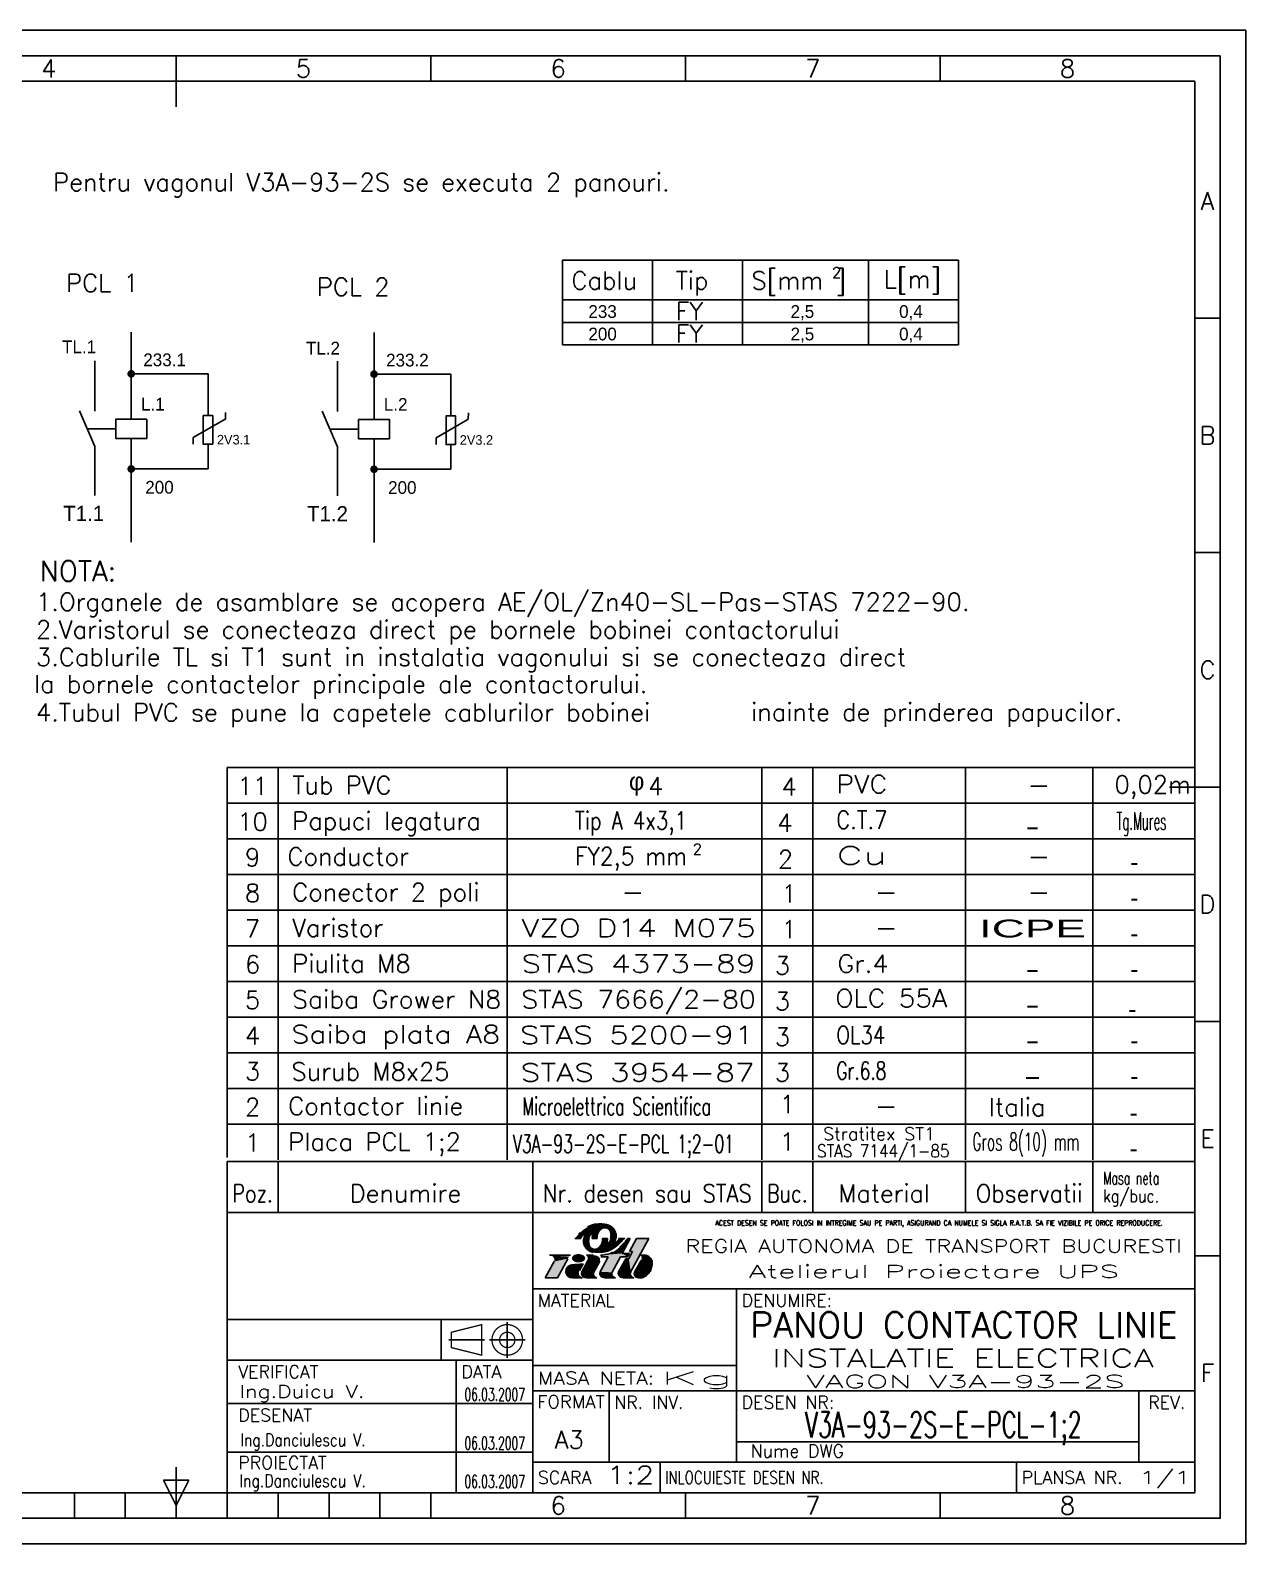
# Model space of a CAD drawing. Header units: millimetres. Extents: x 17 to 857, y 14 to 311.
# Drawn here: x 198.4 to 437.1, y 13.8 to 310.8 of the extents above; entities that cross this region are included whole.
import ezdxf
from ezdxf.enums import TextEntityAlignment as Align

# ---------------------------------------------------------------- set-up
doc = ezdxf.new("R2010")
doc.units = ezdxf.units.MM
doc.layers.add('LIN_GR', color=3, linetype='Continuous')
doc.layers.add('LIN_SUB', color=7, linetype='Continuous')
doc.styles.add('ISO', font='SIMPLEX.shx')
doc.styles.add('ISOCP', font='SIMPLEX.SHX')
doc.styles.add('ROMANC', font='romanc')

# ---------------------------------------------------------------- blocks, each defined once
blk = doc.blocks.new('a3')
at = {"color": 70}
for p, q in [((-210, 282), (-210, 292)), ((-160, 287), (-160, 292)), ((-110, 287), (-110, 292)), ((-60, 287), (-60, 292)), ((-5, 240.5), (-10, 240.5)), ((-5, 194.5), (-10, 194.5)), ((-15, 148.5), (-5, 148.5)), ((-5, 102.5), (-10, 102.5)), ((-5, 56.5), (-10, 56.5)), ((-210, 10), (-210, 15)), ((-212.5, 12.5), (-207.5, 12.5)), ((-210, 7.5), (-212.5, 12.5)), ((-207.5, 12.5), (-210, 7.5)), ((-230, 5), (-230, 10)), ((-220, 5), (-220, 10)), ((-210, 10), (-210, 5)), ((-200, 5), (-200, 10)), ((-190, 5), (-190, 10)), ((-180, 5), (-180, 10)), ((-170, 5), (-170, 10)), ((-160, 5), (-160, 10)), ((-110, 5), (-110, 10)), ((-60, 5), (-60, 10)), ((-260, 5), (-160, 5))]:
    blk.add_line(p, q, dxfattribs=at)
at = {"color": 240}
for points in [[(0, 297), (-420, 297), (-420, 0), (0, 0)], [(-5, 292), (-415, 292), (-415, 5), (-5, 5)]]:
    blk.add_lwpolyline(points, close=True, dxfattribs=at)
at = {"color": 70}
blk.add_lwpolyline([(-10, 287), (-410, 287), (-410, 10), (-10, 10)], close=True, dxfattribs=at)
at = {"color": 50, "style": 'ISO'}
for s, p in [('4', (-235, 289.5)), ('5', (-185, 289.5)), ('6', (-135, 289.5)), ('7', (-85, 289.5)), ('8', (-35, 289.5)), ('A', (-7.5, 263.5)), ('B', (-7.5, 217.5)), ('C', (-7.5, 171.5)), ('D', (-7.5, 125.5)), ('E', (-7.5, 79.5)), ('F', (-7.5, 33.5)), ('6', (-135, 7.5)), ('7', (-85, 7.5)), ('8', (-35, 7.5))]:
    blk.add_text(s, height=3.5, dxfattribs=at).set_placement(p, align=Align.MIDDLE)
blk = doc.blocks.new('ind3_12')
at = {"color": 70}
for p, q in [((0, 55), (-190, 55)), ((-190, 55), (-190, 0)), ((-130, 55), (-130, 0)), ((-130, 40), (0, 40)), ((-190, 26), (-130, 26))]:
    blk.add_line(p, q, dxfattribs=at)
at = {"color": 40}
for p, q in [((-121.71, 49.9), (-120.46, 49.9)), ((-118.34, 49.9), (-117.36, 49.9)), ((-115.31, 49.9), (-116.29, 49.9)), ((-111.94, 49.9), (-113.19, 49.9)), ((-112.95, 48.16), (-112.68, 48.4)), ((-112.68, 48.4), (-112.61, 48.47)), ((-110.84, 49.9), (-112.41, 46.97)), ((-110.84, 49.9), (-111.36, 49.9)), ((-109.64, 49.9), (-111.01, 47.32)), ((-107.23, 49.9), (-110.77, 43.26)), ((-107.23, 49.9), (-109.64, 49.9)), ((-125.82, 45.38), (-127.54, 42.15)), ((-122.56, 46.63), (-126.68, 46.63)), ((-123.11, 45.94), (-125.13, 42.15)), ((-120.12, 44.91), (-120.81, 43.6)), ((-119.12, 45.67), (-120.36, 43.36)), ((-118.05, 46.63), (-119.46, 46.63)), ((-116.85, 45.42), (-118, 43.26)), ((-115.18, 46.28), (-116.74, 43.36)), ((-116.7, 46.63), (-116.29, 46.65)), ((-116.6, 46.28), (-115.18, 46.28)), ((-116.29, 46.65), (-115.69, 46.73)), ((-115.69, 46.73), (-115.27, 46.82)), ((-115.27, 46.82), (-114.78, 46.97)), ((-114.78, 46.97), (-114.27, 47.24)), ((-112.77, 46.28), (-114.38, 43.26)), ((-111.75, 45.93), (-113.13, 43.36)), ((-112.77, 46.28), (-111.36, 46.28)), ((-112.41, 46.97), (-110.99, 46.97)), ((-111.75, 45.93), (-111.15, 45.93)), ((-110.99, 46.97), (-111.36, 46.28)), ((-110.41, 47.32), (-111.15, 45.93)), ((-111.01, 47.32), (-110.41, 47.32)), ((-108.74, 45.59), (-109.99, 43.26)), ((-108.78, 46.63), (-108.09, 46.63)), ((-125.13, 42.15), (-127.54, 42.15)), ((-120.23, 42.15), (-122.21, 42.15)), ((-117.39, 42.15), (-119.15, 42.15)), ((-117.39, 42.15), (-117.72, 42.33)), ((-113.77, 42.15), (-115.53, 42.15)), ((-113.77, 42.15), (-114.1, 42.33)), ((-110.16, 42.15), (-111.92, 42.15)), ((-110.16, 42.15), (-110.49, 42.33))]:
    blk.add_line(p, q, dxfattribs=at)
at = {"color": 240}
for p, q in [((-90, 40), (-90, 6)), ((-130, 34), (-190, 34)), ((-148, 34), (-148, 26)), ((-135, 33.5), (-135, 26.5)), ((-146.5, 30), (-139.5, 30)), ((-138.5, 30), (-131.5, 30)), ((-145, 26), (-145, 0)), ((-130, 25), (-90, 25)), ((-130, 20), (0, 20)), ((-115, 20), (-115, 6)), ((-11, 20), (-11, 6)), ((-190, 17.5), (-130, 17.5)), ((-90, 10), (-11, 10)), ((-190, 8), (-130, 8)), ((-130, 6), (0, 6)), ((-105, 6), (-105, 0)), ((-35, 6), (-35, 0))]:
    blk.add_line(p, q, dxfattribs=at)
at = {"color": 40}
for points in [[(-114.74, 49.9, 0.04888), (-114.64, 50.37, 0.067418), (-114.64, 50.71, 0.012512), (-114.71, 51.12, 0.046313), (-114.74, 51.23, 0.02866), (-114.83, 51.43, 0.04799), (-114.9, 51.53, 0.027533), (-115.01, 51.65, 0.02878), (-115.12, 51.74, 0.020408), (-115.27, 51.85, 0.028785), (-115.38, 51.91, 0.02307), (-115.48, 51.96, 0.025276), (-115.58, 51.99, 0.029587), (-115.69, 52.01, 0.0261), (-115.8, 52.02, 0.034106), (-115.93, 52.02, 0.03305), (-116.05, 52, 0.031407), (-116.17, 51.97, 0.027201), (-116.3, 51.91, 0.027571), (-116.45, 51.82, 0.032433), (-116.58, 51.73, 0.017982), (-116.7, 51.62, 0.025528), (-116.79, 51.53, 0.009898), (-116.89, 51.41, 0.014131), (-116.96, 51.31, 0.005952), (-117.02, 51.22, 0.007874), (-117.06, 51.15, 0.013516), (-117.13, 51.03, 0.012262), (-117.2, 50.9, 0.010996), (-117.25, 50.78, 0.020912), (-117.28, 50.71, 0.006638), (-117.28, 50.69, 0.003922), (-117.3, 50.64, 0.014081), (-117.33, 50.52, 0.011261), (-117.36, 50.37, 0.018498), (-117.36, 50.34, 0.00311), (-117.38, 50.18, 0.039527), (-117.38, 50.07, 0.0256), (-117.36, 49.9)], [(-113.68, 49.9, 0.047001), (-113.61, 50.39, 0.072657), (-113.64, 50.71, 0.024176), (-113.81, 51.3, 0.05712), (-113.92, 51.53, 0.02409), (-114.05, 51.71, 0.014395), (-114.28, 51.99, 0.046768), (-114.45, 52.15, 0.031027), (-114.74, 52.35)], [(-119.97, 49.9, 0.047001), (-120.05, 49.4, 0.072657), (-120.01, 49.08, 0.024176), (-119.84, 48.49, 0.05712), (-119.73, 48.26, 0.02409), (-119.6, 48.09, 0.014395), (-119.38, 47.81, 0.046768), (-119.2, 47.65, 0.031027), (-118.91, 47.44)], [(-118.91, 49.9, 0.04888), (-119.02, 49.43, 0.067418), (-119.01, 49.08, 0.012512), (-118.94, 48.67, 0.046313), (-118.91, 48.56, 0.02866), (-118.82, 48.37, 0.04799), (-118.75, 48.26, 0.027533), (-118.64, 48.15, 0.02878), (-118.53, 48.05, 0.020408), (-118.39, 47.95, 0.028785), (-118.28, 47.88, 0.02307), (-118.17, 47.84, 0.025276), (-118.07, 47.8, 0.029587), (-117.97, 47.78, 0.0261), (-117.85, 47.77, 0.034106), (-117.73, 47.77, 0.03305), (-117.6, 47.79, 0.031407), (-117.48, 47.83, 0.027201), (-117.36, 47.88, 0.027571), (-117.2, 47.97, 0.032433), (-117.07, 48.06, 0.017982), (-116.95, 48.18, 0.025528), (-116.87, 48.26, 0.009898), (-116.76, 48.39, 0.014131), (-116.7, 48.48, 0.005952), (-116.63, 48.57, 0.007874), (-116.59, 48.64, 0.013516), (-116.52, 48.76, 0.012262), (-116.45, 48.9, 0.010996), (-116.4, 49.02, 0.020912), (-116.38, 49.08, 0.006638), (-116.37, 49.11, 0.003922), (-116.35, 49.16, 0.014081), (-116.32, 49.28, 0.011261), (-116.29, 49.42, 0.018498), (-116.29, 49.45, 0.00311), (-116.27, 49.61, 0.039527), (-116.27, 49.73, 0.0256), (-116.29, 49.9)]]:
    blk.add_lwpolyline(points, format="xyb", dxfattribs=at)
at = {"color": 40, "flags": 128}
blk.add_lwpolyline([(-108.71, 42.18, 0.07519), (-108.1, 42.37, 0.103495), (-107.27, 43.01, 0.091904), (-106.74, 43.94, 0.085107), (-106.54, 45.08, 0.085107)], format="xyb", dxfattribs=at)
at = {"color": 240, "const_width": 0.25}
blk.add_lwpolyline([(-146, 31.5), (-140, 33), (-140, 27), (-146, 28.5)], close=True, dxfattribs=at)
blk.add_lwpolyline([(-135, 33, 1), (-135, 27, 1), (-135, 33, 1)], format="xyb", dxfattribs=at)
blk.add_lwpolyline([(-135, 31.5, 1), (-135, 28.5, 1)], format="xyb", close=True, dxfattribs=at)
at = {"color": 40}
for centre, radius, start, end in [((-96.55, 26.7), 34.29, 134.6817, 135.4865), ((-117.71, 49.53), 2.3, 144.0002, 170.76), ((-117.8, 49.83), 2.74, 113.911, 122.24), ((-115.81, 45.34), 7.65, 108.9325, 113.911), ((-115.07, 49.86), 3.27, 161.7905, 179.2848), ((-117.59, 50.52), 2.17, 96.8211, 108.9325), ((-116.41, 40.67), 12.1, 91.6964, 96.8211), ((-116.61, 47.25), 5.51, 78.6042, 91.6964), ((-116, 50.28), 2.42, 58.8019, 78.6042), ((-118.58, 49.94), 3.27, 341.7905, 359.2848), ((-115.94, 50.27), 2.3, 324.0002, 350.76), ((-145.94, 81.79), 47.13, 315, 315.973), ((-113.12, 49.86), 0.893, 316.8981, 318.6566), ((-115.09, 51.98), 4.23, 315.973, 321.3402), ((-122.28, 57.73), 13.43, 321.3402, 324.353), ((-122.21, 43.44), 1.29, 94.5979, 270), ((-177.94, 750.15), 707.62, 274.50891, 274.68697), ((-119.73, 46), 0.689, 331.9275, 66.4849), ((-117.66, 49.52), 2.42, 238.8019, 258.6042), ((-108.09, 45.08), 1.55, 0, 90), ((-120.23, 42.84), 0.689, 201.8729, 270), ((-119.75, 43.03), 0.689, 151.9275, 234.4615), ((-119.15, 43.87), 1.72, 234.4615, 270), ((-117.39, 42.94), 0.689, 151.9275, 241.9275), ((-116.14, 43.03), 0.689, 151.9275, 234.4615), ((-115.53, 43.87), 1.72, 234.4615, 270), ((-113.78, 42.94), 0.689, 151.9275, 241.9275), ((-112.52, 43.03), 0.689, 151.9275, 234.4615), ((-111.92, 43.87), 1.72, 234.4615, 270), ((-110.16, 42.94), 0.689, 151.9275, 241.9275), ((-109.38, 42.94), 0.689, 151.9275, 242.7821), ((-108.99, 43.7), 1.55, 242.7821, 280.2311)]:
    blk.add_arc(centre, radius, start, end, dxfattribs=at)
blk.add_point((0, 0))
for points in [[(-121.71, 49.9), (-120.46, 49.9), (-121.21, 50.52), (-120.18, 50.33)], [(-121.21, 50.52), (-120.18, 50.33), (-120.72, 51.03), (-119.93, 50.59)], [(-120.72, 51.03), (-119.93, 50.59), (-120.22, 51.49), (-119.57, 50.88)], [(-120.22, 51.49), (-119.57, 50.88), (-119.6, 51.93), (-118.18, 50.88)], [(-119.57, 50.88), (-118.18, 50.88), (-119.84, 50.38), (-118.6, 50.45)], [(-119.6, 51.93), (-118.18, 50.88), (-118.87, 52.35), (-118.18, 50.88)], [(-118.87, 52.35), (-118.18, 50.88), (-118.21, 52.6), (-118.18, 50.88)], [(-117.31, 50.61), (-118.27, 50.54), (-117.37, 50.27), (-118.32, 50.22)], [(-117.09, 51.1), (-118.18, 50.88), (-117.31, 50.61), (-118.27, 50.54)], [(-118.21, 52.6), (-118.18, 50.88), (-117.81, 52.68), (-118.18, 50.88)], [(-116.87, 52.76), (-118.18, 50.88), (-116.31, 52.75), (-118.18, 50.88)], [(-117.81, 52.68), (-118.18, 50.88), (-116.87, 52.76), (-118.18, 50.88)], [(-116.08, 51.99), (-116.31, 52.75), (-116.62, 51.7), (-118.18, 50.88)], [(-116.62, 51.7), (-118.18, 50.88), (-117.09, 51.1), (-118.18, 50.88)], [(-115.84, 51.99), (-116.08, 51.99), (-116.32, 51.86)], [(-116.31, 52.75), (-115.41, 52.63), (-115.84, 52.71)], [(-115.54, 51.98), (-115.41, 52.63), (-116.08, 51.99), (-116.31, 52.75)], [(-115.84, 51.99), (-115.54, 51.98), (-115.91, 51.97), (-115.51, 51.96)], [(-115.73, 51.96), (-115.33, 51.85), (-115.51, 51.96)], [(-115.09, 51.72), (-114.87, 52.42), (-115.54, 51.98), (-115.41, 52.63)], [(-115.41, 52.63), (-114.87, 52.42), (-115.11, 52.53)], [(-114.87, 51.48), (-114.18, 51.87), (-115.09, 51.72), (-114.87, 52.42)], [(-114.87, 52.42), (-114.18, 51.87), (-114.48, 52.17)], [(-114.68, 50.99), (-113.86, 51.41), (-114.87, 51.48), (-114.18, 51.87)], [(-114.63, 50.55), (-113.67, 50.85), (-114.68, 50.99), (-113.86, 51.41)], [(-114.65, 50.25), (-113.62, 50.26), (-114.63, 50.55), (-113.67, 50.85)], [(-113.67, 50.85), (-113.62, 50.26), (-113.61, 50.56)], [(-119.97, 49.9), (-118.91, 49.9), (-120.05, 49.4), (-119, 49.53)], [(-120.05, 49.4), (-119, 49.53), (-119.94, 48.79), (-119, 49.02)], [(-120.05, 49.4), (-119.94, 48.79), (-120.04, 49.24)], [(-120.04, 49.24), (-119.94, 48.79), (-120.03, 49.13)], [(-119.84, 50.38), (-118.6, 50.45), (-119.97, 49.9), (-118.91, 49.9)], [(-119.94, 48.79), (-119, 49.02), (-119.72, 48.25), (-118.92, 48.6)], [(-119.72, 48.25), (-118.92, 48.6), (-119.33, 47.76), (-118.75, 48.27)], [(-119.33, 47.76), (-118.75, 48.27), (-118.77, 47.37), (-118.43, 47.98)], [(-118.77, 47.37), (-118.43, 47.98), (-118.32, 47.19), (-118.12, 47.82)], [(-117.37, 50.27), (-118.32, 50.22), (-117.36, 49.9), (-118.34, 49.9)], [(-118.32, 47.19), (-118.12, 47.82), (-117.71, 47.07), (-117.72, 47.77)], [(-117.71, 47.07), (-117.72, 47.77), (-117.14, 47.03), (-117.33, 47.9)], [(-117.14, 47.03), (-117.33, 47.9), (-116.45, 47.06), (-117.04, 48.09)], [(-116.45, 47.06), (-117.04, 48.09), (-115.94, 47.1), (-116.74, 48.42)], [(-116.7, 48.48), (-115.12, 47.31), (-116.74, 48.42)], [(-116.7, 48.48), (-116.7, 48.48), (-116.74, 48.42)], [(-115.94, 47.1), (-116.74, 48.42), (-115.12, 47.31), (-116.74, 48.42)], [(-116.45, 48.9), (-115.12, 47.31), (-116.7, 48.48)], [(-116.4, 49.03), (-115.48, 48.92), (-116.45, 48.9), (-115.12, 47.31)], [(-116.29, 49.44), (-115.35, 49.44), (-116.4, 49.03), (-115.48, 48.92)], [(-116.29, 49.9), (-115.31, 49.9), (-116.29, 49.44), (-115.35, 49.44)], [(-115.48, 48.92), (-114.09, 48.92), (-115.01, 49.4), (-113.85, 49.33)], [(-115.48, 48.92), (-114.59, 48.13), (-115.12, 47.31)], [(-115.48, 48.92), (-114.09, 48.92), (-114.18, 47.78), (-115.12, 47.31)], [(-115.01, 49.4), (-113.85, 49.33), (-114.75, 49.87), (-113.72, 49.72)], [(-114.75, 49.87), (-113.72, 49.72), (-114.65, 50.25), (-113.62, 50.26)], [(-114.09, 48.92), (-114.18, 47.78), (-114.59, 48.13)], [(-114.09, 48.92), (-113.61, 48.17), (-114.18, 47.78)], [(-113.69, 49.23), (-112.95, 48.75), (-114.09, 48.92), (-113.61, 48.17)], [(-113.49, 47.75), (-113.9, 47.46), (-112.41, 46.97)], [(-113.4, 49.55), (-112.44, 49.28), (-113.69, 49.23), (-112.95, 48.75)], [(-113.03, 48.1), (-112.41, 46.97), (-113.49, 47.75), (-112.41, 46.97)], [(-113.19, 49.9), (-111.94, 49.9), (-113.4, 49.55), (-112.44, 49.28)], [(-112.65, 48.42), (-112.41, 46.97), (-113.03, 48.1), (-112.41, 46.97)], [(-112.22, 48.86), (-112.41, 46.97), (-112.65, 48.42), (-112.41, 46.97)], [(-111.36, 49.9), (-110.84, 49.9), (-111.76, 49.37), (-112.41, 46.97)], [(-111.76, 49.37), (-112.41, 46.97), (-112.22, 48.86), (-112.41, 46.97)], [(-110.41, 47.32), (-107.23, 49.9), (-111.15, 45.93), (-110.73, 43.34)], [(-109.64, 49.9), (-107.23, 49.9), (-111.01, 47.32), (-110.41, 47.32)], [(-125.82, 45.38), (-123.11, 45.94), (-127.54, 42.15), (-125.13, 42.15)], [(-126.68, 46.63), (-122.56, 46.63), (-126.26, 46.53), (-122.84, 46.34)], [(-126.26, 46.53), (-122.84, 46.34), (-125.96, 46.29), (-123.05, 46.05)], [(-123.05, 46.05), (-125.96, 46.29), (-123.11, 45.94), (-125.77, 45.87)], [(-125.76, 45.63), (-123.11, 45.94), (-125.82, 45.38)], [(-125.77, 45.87), (-123.11, 45.94), (-125.76, 45.63), (-123.11, 45.94)], [(-122.31, 44.73), (-120.12, 44.91), (-123.17, 44.3), (-120.81, 43.6)], [(-122.31, 44.73), (-123.17, 44.3), (-122.7, 44.64), (-123.04, 44.43)], [(-122.28, 46.18), (-122.28, 45.84), (-122.31, 46.03)], [(-122.2, 46.34), (-122.22, 45.73), (-122.28, 46.18), (-122.28, 45.84)], [(-122.07, 46.5), (-122.04, 45.53), (-122.2, 46.34), (-122.22, 45.73)], [(-121.94, 46.59), (-121.9, 45.43), (-122.07, 46.5), (-122.04, 45.53)], [(-121.78, 46.68), (-121.71, 45.34), (-121.94, 46.59), (-121.9, 45.43)], [(-121.62, 46.75), (-121.56, 45.28), (-121.78, 46.68), (-121.71, 45.34)], [(-121.46, 46.79), (-121.43, 45.25), (-121.62, 46.75), (-121.56, 45.28)], [(-121.33, 46.82), (-121.31, 45.23), (-121.46, 46.79), (-121.43, 45.25)], [(-121.21, 46.83), (-121.2, 45.22), (-121.33, 46.82), (-121.31, 45.23)], [(-121.21, 46.83), (-121.1, 46.84), (-121.09, 45.21)], [(-121.09, 45.21), (-120.9, 45.21), (-121.21, 46.83), (-121.2, 45.22)], [(-121.1, 46.84), (-120.91, 46.84), (-121.09, 45.21), (-120.9, 45.21)], [(-120.9, 45.21), (-120.91, 46.84), (-120.81, 45.22), (-120.81, 46.83)], [(-120.81, 45.22), (-120.81, 46.83), (-120.68, 45.23), (-120.69, 46.82)], [(-120.68, 45.23), (-120.69, 46.82), (-120.56, 45.25), (-120.55, 46.79)], [(-120.56, 45.25), (-120.55, 46.79), (-120.42, 45.29), (-120.43, 46.76)], [(-120.42, 45.29), (-120.43, 46.76), (-120.27, 45.34), (-120.27, 46.7)], [(-120.36, 43.36), (-116.85, 45.42), (-120.42, 42.88), (-118, 43.26)], [(-119.12, 45.67), (-116.78, 45.9), (-120.36, 43.36), (-116.85, 45.42)], [(-120.27, 45.34), (-120.27, 46.7), (-120.14, 45.41), (-120.13, 46.63)], [(-120.14, 45.41), (-120.13, 46.63), (-119.97, 45.52), (-119.99, 46.54)], [(-119.97, 45.52), (-119.99, 46.54), (-119.84, 45.65), (-119.88, 46.44)], [(-119.84, 45.65), (-119.88, 46.44), (-119.74, 45.8), (-119.77, 46.3)], [(-119.74, 45.8), (-119.77, 46.3), (-119.71, 45.9), (-119.72, 46.2)], [(-119.72, 46.2), (-119.71, 45.9), (-119.7, 46.13), (-119.69, 46.02)], [(-119.46, 46.63), (-118.05, 46.63), (-119.08, 46.21), (-117.05, 46.31)], [(-119.25, 46.4), (-119.09, 46.04), (-119.08, 46.21)], [(-119.08, 46.21), (-117.05, 46.31), (-119.12, 45.67), (-116.78, 45.9)], [(-118.05, 46.63), (-117.05, 46.31), (-117.7, 46.59), (-117.41, 46.5)], [(-117.05, 46.31), (-116.78, 45.9), (-116.88, 46.12)], [(-116.78, 45.9), (-116.85, 45.42), (-116.77, 45.67)], [(-115.18, 46.28), (-112.77, 46.28), (-116.74, 43.36), (-114.38, 43.26)], [(-116.22, 46.66), (-116.7, 46.63), (-116.6, 46.28)], [(-116.6, 46.28), (-111.36, 46.28), (-116.22, 46.66), (-112.41, 46.97)], [(-116.22, 46.66), (-115.25, 46.82), (-115, 46.76)], [(-115.25, 46.82), (-114.79, 46.97), (-115, 46.76)], [(-115, 46.76), (-115, 46.76), (-114.79, 46.97), (-114.45, 46.8)], [(-114.35, 47.19), (-112.41, 46.97), (-114.79, 46.97), (-114.45, 46.8)], [(-113.9, 47.46), (-112.41, 46.97), (-114.35, 47.19), (-112.41, 46.97)], [(-111.75, 45.93), (-111.15, 45.93), (-113.13, 43.36), (-110.77, 43.26)], [(-112.41, 46.97), (-110.99, 46.97), (-111.36, 46.28)], [(-111.15, 45.93), (-110.77, 43.26), (-110.73, 43.34)], [(-109.99, 43.26), (-108.74, 45.59), (-106.74, 43.94)], [(-108.78, 46.63), (-108.43, 46.63), (-108.69, 46.43), (-108.49, 46.44)], [(-108.74, 45.59), (-108.09, 46.63), (-108.66, 45.8)], [(-108.74, 45.59), (-106.98, 46.16), (-108.09, 46.63)], [(-108.74, 45.59), (-106.54, 45.08), (-106.98, 46.16)], [(-108.74, 45.59), (-106.74, 43.94), (-106.54, 45.08)], [(-108.69, 46.43), (-108.49, 46.44), (-108.64, 46.23), (-108.56, 46.21)], [(-108.43, 46.63), (-108.63, 46.02), (-108.09, 46.63), (-108.66, 45.8)], [(-108.66, 45.8), (-108.66, 45.8), (-108.43, 46.63), (-108.63, 46.02)], [(-108.64, 46.23), (-108.56, 46.21), (-108.63, 46.02)], [(-108.09, 46.63), (-106.98, 46.16), (-107.61, 46.55), (-107.23, 46.37)], [(-106.98, 46.16), (-106.54, 45.08), (-106.83, 45.98), (-106.62, 45.57)], [(-106.54, 45.08), (-106.74, 43.94), (-106.59, 44.51)], [(-123.17, 44.3), (-120.81, 43.6), (-123.49, 43.38), (-120.95, 43.16)], [(-123.17, 44.3), (-123.49, 43.38), (-123.29, 44.14), (-123.45, 43.79)], [(-123.49, 43.38), (-120.95, 43.16), (-123.49, 43.38), (-120.87, 42.58)], [(-123.49, 43.38), (-123.1, 42.51), (-123.42, 43), (-123.25, 42.69)], [(-123.49, 43.38), (-120.87, 42.58), (-123.1, 42.51), (-120.62, 42.27)], [(-123.1, 42.51), (-122.21, 42.15), (-122.93, 42.37), (-122.61, 42.22)], [(-123.1, 42.51), (-120.62, 42.27), (-122.21, 42.15), (-120.23, 42.15)], [(-120.42, 42.88), (-120.36, 43.36), (-120.43, 43.1)], [(-120.42, 42.88), (-118, 43.26), (-120.15, 42.47), (-118.06, 42.75)], [(-120.15, 42.47), (-120.42, 42.88), (-120.32, 42.64)], [(-120.15, 42.47), (-118.06, 42.75), (-119.15, 42.15), (-117.72, 42.33)], [(-119.15, 42.15), (-120.15, 42.47), (-119.72, 42.25)], [(-119.15, 42.15), (-117.72, 42.33), (-117.39, 42.15)], [(-118.02, 43.03), (-117.9, 42.55), (-118.06, 42.75)], [(-116.74, 43.36), (-116.81, 42.88), (-116.82, 43.14)], [(-116.74, 43.36), (-114.38, 43.26), (-116.81, 42.88), (-114.44, 42.75)], [(-116.52, 42.46), (-116.81, 42.88), (-116.71, 42.66)], [(-116.81, 42.88), (-114.44, 42.75), (-116.52, 42.46), (-114.12, 42.34)], [(-115.53, 42.15), (-116.54, 42.47), (-116.1, 42.25)], [(-116.52, 42.46), (-114.12, 42.34), (-115.53, 42.15), (-113.77, 42.15)], [(-114.42, 42.94), (-114.29, 42.55), (-114.44, 42.75)], [(-114.36, 43.31), (-114.4, 43.15), (-114.38, 43.26)], [(-113.13, 43.36), (-113.19, 42.89), (-113.2, 43.13)], [(-113.13, 43.36), (-110.77, 43.26), (-113.19, 42.89)], [(-113.19, 42.89), (-110.77, 43.26), (-110.82, 42.72)], [(-112.92, 42.47), (-113.19, 42.89), (-113.1, 42.66)], [(-113.19, 42.89), (-110.82, 42.72), (-112.92, 42.47)], [(-112.92, 42.47), (-110.82, 42.72), (-111.92, 42.15)], [(-111.92, 42.15), (-112.92, 42.47), (-112.49, 42.25)], [(-110.82, 42.72), (-111.92, 42.15), (-110.49, 42.33)], [(-110.49, 42.33), (-110.16, 42.15), (-111.92, 42.15)], [(-110.8, 42.98), (-110.66, 42.53), (-110.82, 42.72)], [(-110.73, 43.34), (-110.78, 43.14), (-110.77, 43.26)], [(-109.99, 43.26), (-110.04, 42.73), (-110.07, 42.99)], [(-110.04, 42.73), (-109.99, 43.26), (-109.7, 42.32)], [(-109.7, 42.32), (-110.04, 42.73), (-109.91, 42.5)], [(-109.99, 43.26), (-107.27, 43.01), (-106.74, 43.94)], [(-109.99, 43.26), (-108.1, 42.37), (-107.27, 43.01)], [(-109.99, 43.26), (-108.71, 42.18), (-108.1, 42.37)], [(-109.99, 43.26), (-109.7, 42.32), (-108.71, 42.18)], [(-108.71, 42.18), (-109.7, 42.32), (-109.23, 42.17)], [(-109.7, 42.32), (-109.7, 42.32), (-108.71, 42.18)], [(-107.27, 43.01), (-108.1, 42.37), (-107.66, 42.64)], [(-106.74, 43.94), (-107.27, 43.01), (-106.96, 43.45)]]:
    blk.add_solid(points, dxfattribs=at)
at = {"color": 40, "style": 'ISO', "width": 0.77078}
blk.add_text('ACEST DESEN SE POATE FOLOSI IN INTREGIME SAU PE PARTI, ASIGURAND CA NUMELE SI SIGLA R.A.T.B. SA FIE VIZIBILE PE ORICE REPRODUCERE.', height=1, dxfattribs=at).set_placement((-94.13, 52.45), (-6.3, 52.45), align=Align.FIT)
at = {"color": 240}
for s, style, width, p, p2 in [('REGIA AUTONOMA DE TRANSPORT BUCURESTI', 'ROMANC', 1.063101, (-100.04, 47.17), (-2.58, 47.17)), ('Atelierul Proiectare UPS', 'ROMANC', 1.425107, (-87.65, 42.18), (-14.86, 42.18)), ('MASA NETA:', 'ISO', 1.009422, (-129, 21.25), (-106.17, 21.25)), ('FORMAT', 'ISO', 0.917397, (-129.11, 16.61), (-115.89, 16.61)), ('INLOCUIESTE DESEN NR.', 'ISO', 0.687691, (-104, 1.75), (-72.89, 1.75))]:
    blk.add_text(s, height=2.5, dxfattribs=dict(at, style=style, width=width)).set_placement(p, p2, align=Align.FIT)
at = {"color": 240, "style": 'ISO'}
for s, p in [('MATERIAL', (-129, 36.5)), ('DENUMIRE:', (-89, 36.5)), ('VERIFICAT', (-187.81, 22.5)), ('DATA', (-144, 22.5)), ('NR. INV.', (-114, 16.5)), ('DESEN NR:', (-89, 16.5)), ('DESENAT', (-187.81, 13.97)), ('PROIECTAT', (-187.81, 4.66)), ('SCARA', (-129, 1.75)), ('PLANSA NR.', (-34, 1.75))]:
    blk.add_text(s, height=2.5, dxfattribs=at).set_placement(p)
blk.add_text('REV.', height=2.5, dxfattribs=at).set_placement((-5.5, 17.75), align=Align.MIDDLE)
at = {"color": 50, "style": 'ISO'}
for tag, height, width, p, p2 in [('MATERIAL', 3.5, 1.837708, (-127.1, 31.84), (-91.87, 31.84)), ('STAS_MATERIAL', 3.5, 2.784754, (-126.09, 25.95), (-91.75, 25.95)), ('ANSAMBLU', 3.5, 2.48631, (-83.01, 24.67), (-8.01, 24.67)), ('VERIFICAT', 2.5, 0.86708, (-187.61, 18.63), (-163.04, 18.63)), ('DESENAT', 2.5, 1.026691, (-187.39, 9.14), (-162.83, 9.14)), ('PROIECTAT', 2.5, 1.037581, (-187.61, 1.12), (-162.78, 1.12)), ('SCARA', 3.5, 1.565143, (-115.5, 1.75), (-106.11, 1.75))]:
    blk.add_attdef(tag, text='', height=height, dxfattribs=dict(at, width=width)).set_placement(p, p2, align=Align.FIT)
at = {"color": 70, "style": 'ISO'}
for tag, width, p, p2 in [('DENUMIRE_DESEN', 1.844561, (-87.29, 30.44), (-3.41, 30.44)), ('NUMAR_DESEN', 1.112195, (-76.49, 10.87), (-22.2, 10.87))]:
    blk.add_attdef(tag, text='', height=5, dxfattribs=dict(at, width=width)).set_placement(p, p2, align=Align.FIT)
at = {"color": 240, "style": 'ISO'}
for tag, width, p, p2 in [('MASA', 3.701178, (-105.03, 21.25), (-90.49, 21.25)), ('SUBANSAMBLU', 3.628523, (-76.35, 20.58), (-13.71, 20.58)), ('DATA', 0.588678, (-143.42, 18.04), (-131.51, 18.04)), ('DATA', 0.588678, (-143.42, 8.49), (-131.51, 8.49)), ('DATA', 0.588678, (-143.42, 0.97), (-131.51, 0.97)), ('PLANSA', 1.983142, (-10.91, 1.75), (-0.76, 1.75))]:
    blk.add_attdef(tag, text='', height=2.5, dxfattribs=dict(at, width=width)).set_placement(p, p2, align=Align.FIT)
at = {"color": 50, "style": 'ISO'}
blk.add_attdef('FORMAT', text='', height=3.5, dxfattribs=at).set_placement((-122.83, 8.67), align=Align.CENTER)
at = {"color": 240, "style": 'ISO'}
blk.add_attdef('NUME_DWG', (-87.2, 6.95), '', height=2.5, dxfattribs=at)

msp = doc.modelspace()

# ---------------------------------------------------------------- linework, layer by layer
at = {"color": 1}
for p, q in [((302.9334, 265.7048), (380.6884, 265.7048)), ((302.9334, 265.7048), (302.9334, 249.058)), ((320.605, 265.7048), (320.605, 249.058)), ((338.2766, 265.7048), (338.2766, 249.058)), ((363.0168, 265.7048), (363.0168, 249.058)), ((380.6884, 265.7048), (380.6884, 249.058)), ((302.9334, 257.8859), (380.6884, 257.8859)), ((302.9334, 253.4719), (380.6884, 253.4719)), ((302.9334, 249.058), (380.6884, 249.058)), ((215.2343, 232.5717), (209.5951, 232.5861)), ((262.913, 232.516), (257.2739, 232.5305))]:
    msp.add_line(p, q, dxfattribs=at)
at = {"color": 2}
for p, q in [((218.2718, 251.571), (218.2718, 243.3689)), ((265.9505, 251.5153), (265.9505, 243.3132)), ((211.0951, 245.9058), (211.0951, 237.7036)), ((258.7739, 245.8501), (258.7739, 237.648)), ((233.3487, 243.3689), (218.2718, 243.3689)), ((218.2718, 243.3689), (218.2718, 236.3217)), ((218.2718, 243.3689), (218.2718, 240.2931)), ((233.3487, 243.3689), (233.3487, 235.1667)), ((281.0275, 243.3132), (265.9505, 243.3132)), ((265.9505, 243.3132), (265.9505, 236.266)), ((265.9505, 243.3132), (265.9505, 240.2374)), ((281.0275, 243.3132), (281.0275, 235.111)), ((211.0951, 236.0681), (211.0951, 237.7036)), ((258.7739, 236.0124), (258.7739, 237.648)), ((211.0951, 229.0861), (208.0951, 236.0861)), ((218.2718, 234.4467), (218.2718, 236.3217)), ((236.7771, 234.5022), (236.783, 235.7853)), ((258.7739, 229.0305), (255.7739, 236.0305)), ((265.9505, 234.391), (265.9505, 236.266)), ((284.4559, 234.4466), (284.4618, 235.7296)), ((230.4428, 230.8586), (236.2547, 234.2017)), ((236.2547, 234.2017), (236.7771, 234.5022)), ((278.1215, 230.8029), (283.9334, 234.146)), ((283.9334, 234.146), (284.4559, 234.4466)), ((211.0951, 229.0861), (211.0951, 227.7061)), ((218.2718, 228.8205), (218.2718, 230.6967)), ((218.2718, 228.8205), (218.2718, 210.317)), ((230.4428, 229.5389), (230.4428, 230.8586)), ((233.3487, 229.5417), (233.3487, 228.606)), ((258.7739, 229.0305), (258.7739, 227.6505)), ((265.9505, 228.7649), (265.9505, 230.641)), ((265.9505, 228.7649), (265.9505, 210.2613)), ((278.1215, 229.4833), (278.1215, 230.8029)), ((281.0275, 229.486), (281.0275, 228.5504)), ((211.0951, 227.7061), (211.0951, 219.504)), ((233.3487, 228.606), (233.3487, 224.7006)), ((258.7739, 227.6505), (258.7739, 219.4483)), ((281.0275, 228.5504), (281.0275, 224.645)), ((233.3487, 224.7062), (218.2718, 224.7006)), ((281.0275, 224.6505), (265.9505, 224.645))]:
    msp.add_line(p, q, dxfattribs=at)
at = {"color": 240}
for p, q in [((237.1034, 166.1444), (427.2135, 166.1444)), ((237.1034, 159.1444), (427.2135, 159.1444)), ((237.1034, 152.1444), (427.2135, 152.1444)), ((237.1034, 145.1444), (427.2135, 145.1444)), ((237.1034, 138.1444), (427.2135, 138.1444)), ((237.1034, 131.1444), (427.2135, 131.1444)), ((237.1034, 124.1444), (427.2135, 124.1444)), ((237.1034, 117.1444), (427.2135, 117.1444)), ((237.1034, 110.1444), (427.2135, 110.1444)), ((237.1034, 103.1444), (427.2135, 103.1444)), ((237.1034, 96.1444), (427.2135, 96.1444))]:
    msp.add_line(p, q, dxfattribs=at)
at = {"color": 2, "const_width": 0.75}
for points in [[(217.8968, 243.3689, 1), (218.6468, 243.3689, 1)], [(265.5755, 243.3132, 1), (266.3255, 243.3132, 1)], [(217.8968, 224.7062, 1), (218.6468, 224.7062, 1)], [(265.5755, 224.6505, 1), (266.3255, 224.6505, 1)]]:
    msp.add_lwpolyline(points, format="xyb", close=True, dxfattribs=at)
at = {"color": 2, "flags": 128}
for points in [[(234.2862, 229.5417), (234.2862, 235.1667), (232.4112, 235.1667), (232.4112, 229.5417)], [(281.965, 229.486), (281.965, 235.111), (280.09, 235.111), (280.09, 229.486)], [(221.3093, 230.6967), (221.3093, 234.4467), (215.2343, 234.4467), (215.2343, 230.6967)], [(268.988, 230.641), (268.988, 234.391), (262.913, 234.391), (262.913, 230.641)]]:
    msp.add_lwpolyline(points, close=True, dxfattribs=at)
at = {"color": 70}
for points in [[(237.1034, 89.5727), (237.1034, 166.1444)], [(247.1034, 89.1444), (247.1034, 166.1444)], [(292.1034, 89.1444), (292.1034, 166.1444)], [(342.1034, 89.1444), (342.1034, 166.1444)], [(352.1034, 89.1444), (352.1034, 166.1444)], [(382.1034, 89.1444), (382.1034, 166.1444)], [(407.1034, 89.1444), (407.1034, 166.1444)]]:
    msp.add_lwpolyline(points, dxfattribs=at)
at = {"color": 3}
for points in [[(237.1034, 88.7924), (427.1034, 88.7924)], [(237.1034, 78.7924), (237.1034, 88.7924)], [(247.1034, 78.7924), (247.1034, 88.7924)], [(297.1034, 78.7924), (297.1034, 88.7924)], [(342.1034, 78.7924), (342.1034, 88.7924)], [(352.1034, 78.7924), (352.1034, 88.7924)], [(382.1034, 78.7924), (382.1034, 88.7924)], [(407.1034, 78.7924), (407.1034, 88.7924)]]:
    msp.add_lwpolyline(points, dxfattribs=at)

# ---------------------------------------------------------------- block references
msp.add_blockref('a3', (437.1034, 13.7924))
at = {"color": 1}
ref = msp.add_blockref('ind3_12', (427.1034, 23.7924), dxfattribs=at)
ref.add_attrib('DENUMIRE_DESEN', 'PANOU CONTACTOR LINIE', dxfattribs={"color": 70, "height": 5, "style": 'ISO', "width": 0.876396}).set_placement((339.8121, 54.2305), (423.6957, 54.2305), align=Align.FIT)
ref.add_attrib('ANSAMBLU', 'INSTALATIE ELECTRICA', dxfattribs={"color": 50, "height": 3.5, "style": 'ISO', "width": 1.27485}).set_placement((344.0935, 48.4672), (419.0972, 48.4672), align=Align.FIT)
ref.add_attrib('SUBANSAMBLU', 'VAGON V3A-93-2S', dxfattribs={"color": 240, "height": 2.5, "style": 'ISO', "width": 1.675592}).set_placement((350.7534, 44.3722), (413.3886, 44.3722), align=Align.FIT)
ref.add_attrib('NUMAR_DESEN', 'V3A-93-2S-E-PCL-1;2', dxfattribs={"color": 70, "height": 5, "style": 'ISO', "width": 0.57868}).set_placement((350.6182, 34.6656), (404.904, 34.6656), align=Align.FIT)
ref.add_attrib('NUME_DWG', 'Nume DWG', (339.9062, 30.7422), dxfattribs={"color": 240, "height": 2.5, "style": 'ISO'})
ref.add_attrib('PLANSA', '1/1', dxfattribs={"color": 240, "height": 2.5, "style": 'ISO', "width": 1.983142}).set_placement((416.1954, 25.5424), (426.3472, 25.5424), align=Align.FIT)
ref.add_attrib('FORMAT', 'A3', dxfattribs={"color": 50, "height": 3.5, "style": 'ISO'}).set_placement((304.2692, 32.4617), align=Align.CENTER)
ref.add_attrib('SCARA', '1:2', dxfattribs={"color": 50, "height": 3.5, "style": 'ISO', "width": 1.252114}).set_placement((311.6053, 25.5424), (320.9961, 25.5424), align=Align.FIT)
ref.add_attrib('MASA', 'Kg', dxfattribs={"color": 240, "height": 2.5, "style": 'ISO', "width": 3.701178}).set_placement((322.0686, 45.0424), (336.6089, 45.0424), align=Align.FIT)
ref.add_attrib('VERIFICAT', 'Ing.Duicu V.', dxfattribs={"color": 50, "height": 2.5, "style": 'ISO', "width": 1.133873}).set_placement((239.4973, 42.4248), (264.0645, 42.4248), align=Align.FIT)
ref.add_attrib('DATA', '06.03.2007', dxfattribs={"color": 240, "height": 2.5, "style": 'ISO', "width": 0.575145}).set_placement((283.6822, 41.8288), (295.5959, 41.8288), align=Align.FIT)
ref.add_attrib('DESENAT', 'Ing.Danciulescu V.', dxfattribs={"color": 50, "height": 2.5, "style": 'ISO', "width": 0.734395}).set_placement((239.7109, 32.9275), (264.2782, 32.9275), align=Align.FIT)
ref.add_attrib('DATA', '06.03.2007', dxfattribs={"color": 240, "height": 2.5, "style": 'ISO', "width": 0.575145}).set_placement((283.6822, 32.281), (295.5959, 32.281), align=Align.FIT)
ref.add_attrib('PROIECTAT', 'Ing.Danciulescu V.', dxfattribs={"color": 50, "height": 2.5, "style": 'ISO', "width": 0.742185}).set_placement((239.4973, 24.9086), (264.3251, 24.9086), align=Align.FIT)
ref.add_attrib('DATA', '06.03.2007', dxfattribs={"color": 240, "height": 2.5, "style": 'ISO', "width": 0.575145}).set_placement((283.6822, 24.7621), (295.5959, 24.7621), align=Align.FIT)

# ---------------------------------------------------------------- texts
at = {"color": 2}
for s, height, p in [('233', 2.5, (308.0335, 254.3502)), ('2,5', 2.5, (347.7286, 254.3502)), ('0,4', 2.5, (369.0424, 254.3502)), ('200', 2.5, (308.0335, 249.9363)), ('2,5', 2.5, (347.7286, 249.9363)), ('0,4', 2.5, (369.0424, 249.9363)), ('TL.1', 2.5, (204.6971, 247.4194)), ('TL.2', 2.5, (252.5775, 247.1623)), ('233.1', 2.5, (220.6342, 244.8737)), ('233.2', 2.5, (268.3129, 244.818)), ('L.1', 2.5, (220.1898, 236.1736)), ('L.2', 2.5, (267.8686, 236.1179)), ('2V3.1', 1.875, (235.0938, 229.5129)), ('2V3.2', 1.875, (282.7725, 229.4572)), ('200', 2.5, (221.0313, 219.8603)), ('200', 2.5, (268.71, 219.8047))]:
    msp.add_text(s, height=height, dxfattribs=at).set_placement(p)
at = {"color": 50}
for s, width, p, p2 in [('    -    ', 0.666667, (384.719, 152.8366), (405.719, 152.8366)), ('ICPE', 1.8, (384.719, 132.7663), (405.719, 132.7663)), ('    -    ', 0.666667, (384.719, 124.8366), (405.719, 124.8366)), ('    -    ', 0.666667, (384.719, 117.8366), (405.719, 117.8366)), ('    -    ', 0.666667, (384.719, 110.8366), (405.719, 110.8366)), ('   -   ', 0.857143, (384.719, 103.8366), (405.719, 103.8366))]:
    msp.add_text(s, height=3.5, dxfattribs=dict(at, width=width)).set_placement(p, p2, align=Align.FIT)
for p in [(415.219, 145.8366), (415.219, 138.8366), (415.219, 131.8366), (415.219, 124.8366), (414.8269, 117.001), (415.219, 110.8366), (415.219, 103.8366), (415.0906, 96.6179), (415.0906, 89.6179)]:
    msp.add_text('-', height=3.5, dxfattribs=at).set_placement(p, align=Align.CENTER)
at = {"layer": 'LIN_GR', "color": 2, "ltscale": 0.5}
for s, p in [('T1.1', (204.9145, 214.4693)), ('T1.2', (252.7948, 214.4136))]:
    msp.add_text(s, height=3, dxfattribs=at).set_placement(p)
at = {"layer": 'LIN_GR', "color": 3, "style": 'ISOCP'}
msp.add_text('NOTA:', height=4, dxfattribs=at).set_placement((200.2648, 202.6587))
for s, p in [('11', (242.1034, 160.7444)), ('10', (242.1034, 153.7444)), ('9', (242.1034, 146.7444)), ('8', (242.1034, 139.7444)), ('7', (242.1034, 132.7444)), ('6', (242.1034, 125.7444)), ('5', (242.1034, 118.7444)), ('4', (242.1034, 111.7444)), ('3', (242.1034, 104.7444)), ('2', (242.1034, 97.7444)), ('1', (242.1034, 90.7444))]:
    msp.add_text(s, height=3.5, dxfattribs=at).set_placement(p, align=Align.CENTER)
at = {"layer": 'LIN_SUB', "color": 2, "style": 'ISOCP'}
for s, height, p in [('Pentru vagonul V3A-93-2S se executa 2 panouri.', 3.5, (202.9446, 279.2282)), ('L[m]', 3.5, (366.0632, 260.1914)), ('PCL 1', 3.5, (205.4992, 259.4482)), ('PCL 2', 3.5, (254.7321, 258.6781)), ('Cablu', 3.5, (304.7175, 259.9392)), ('Tip', 3.5, (325.1661, 259.9392)), ('S[mm ]', 3.5, (340.0607, 259.9392)), ('2', 2.1, (355.8688, 262.1979)), ('FY', 3.5, (325.1661, 253.9164)), ('FY', 3.5, (325.1661, 249.5025)), ('1.Organele de asamblare se acopera AE/OL/Zn40-SL-Pas-STAS 7222-90.', 3.5, (199.5629, 196.8844)), ('2.Varistorul se conecteaza direct pe bornele bobinei contactorului', 3.5, (199.5629, 191.4474)), ('3.Cablurile TL si T1 sunt in instalatia vagonului si se conecteaza direct', 3.5, (199.5629, 186.0447)), (' la bornele contactelor principale ale contactorului.', 3.5, (196.7859, 180.748)), ('4.Tubul PVC se pune la capetele cablurilor bobinei', 3.5, (199.5629, 175.1991)), ('inainte de prinderea papucilor.', 3.5, (339.9889, 175.2588))]:
    msp.add_text(s, height=height, dxfattribs=at).set_placement(p)
at = {"layer": 'LIN_SUB', "color": 50, "style": 'ISOCP'}
for s, height, p in [('Tub PVC', 3.5, (249.891, 160.8919)), ('4', 3.5, (319.749, 160.7047)), ('4', 3.5, (345.9569, 160.6199)), ('0,02m', 3.5, (411.3356, 161.027)), ('Papuci legatura', 3.5, (249.891, 153.8919)), ('4', 3.5, (345.1177, 153.5002)), ('Conductor ', 3.5, (248.9605, 146.8919)), ('2', 2.1, (328.5211, 149.0631)), ('2', 3.5, (345.2376, 146.3804)), ('Conector 2 poli', 3.5, (249.891, 139.8919)), ('1', 3.5, (345.9569, 139.6199)), ('Varistor', 3.5, (249.891, 132.8919)), ('1', 3.5, (345.9569, 132.6199)), ('Piulita M8', 3.5, (249.891, 125.8919)), ('3', 3.5, (344.6382, 125.5002)), ('3', 3.5, (344.6382, 118.5002)), ('3', 3.5, (344.6382, 111.5002)), ('Surub M8x25', 3.5, (249.719, 104.6962)), ('3', 3.5, (344.6382, 104.5002)), ('Contactor linie', 3.5, (249.1034, 97.9444)), ('Italia', 3.5, (386.6787, 97.7297)), ('Placa PCL 1;2', 3.5, (249.1034, 90.9444))]:
    msp.add_text(s, height=height, dxfattribs=at).set_placement(p)
for s, width, p, p2 in [('PVC', 1.072691, (356.719, 161.107), (366.7307, 161.107)), ('   -   ', 0.942857, (385.1215, 160.9619), (407.1215, 160.9619)), ('Tip A 4x3,1', 0.745763, (305.4029, 153.9688), (327.4029, 153.9688)), ('C.T.7', 0.822886, (356.719, 154.107), (366.7307, 154.107)), ('Tg.Mures', 0.445859, (411.719, 153.8745), (421.5278, 153.8745)), ('FY2,5 mm', 0.830189, (305.4029, 146.9688), (327.4029, 146.9688)), ('Cu', 1.87721, (356.719, 147.107), (366.7307, 147.107)), ('   -   ', 0.942857, (385.1215, 146.9619), (407.1215, 146.9619)), ('   -   ', 0.942857, (305.4029, 139.9688), (327.4029, 139.9688)), ('   -   ', 0.942857, (355.1215, 139.9619), (377.1215, 139.9619)), ('   -   ', 0.942857, (385.1215, 139.9619), (407.1215, 139.9619)), ('VZO D14 M075', 1.174468, (294.891, 132.8681), (340.891, 132.8681)), ('   -   ', 0.942857, (355.1215, 132.9619), (377.1215, 132.9619)), ('STAS 4373-89', 1.159664, (294.891, 125.8681), (340.891, 125.8681)), ('Gr.4', 1.018148, (356.9516, 125.8746), (366.9634, 125.8746)), ('Saiba Grower N8', 0.928302, (249.891, 118.8681), (290.891, 118.8681)), ('STAS 7666/2-80', 0.982206, (294.891, 118.8681), (340.891, 118.8681)), ('OLC 55A', 0.977778, (356.4863, 119.107), (378.4863, 119.107)), ('Saiba plata A8', 1.033613, (249.719, 112.0401), (290.719, 112.0401)), ('STAS 5200-91', 1.2, (294.5469, 111.8681), (340.5469, 111.8681)), ('OL34', 0.778865, (356.719, 111.8745), (366.325, 111.8745)), ('STAS 3954-87', 1.154812, (294.719, 104.5243), (340.719, 104.5243)), ('Gr.6.8', 0.668788, (356.719, 104.8745), (366.5278, 104.8745)), ('   -   ', 0.942857, (355.1215, 97.9619), (377.1215, 97.9619)), ('Gros 8(10) mm', 0.516393, (383.4394, 90.9467), (404.4394, 90.9467))]:
    msp.add_text(s, height=3.5, dxfattribs=dict(at, width=width)).set_placement(p, p2, align=Align.FIT)
at = {"layer": 'LIN_SUB', "color": 50, "style": 'ISOCP', "width": 0.642857}
for s, p in [('Microelettrica Scientifica', (295.081, 97.8733)), ('V3A-93-2S-E-PCL 1;2-01', (293.2469, 90.5213))]:
    msp.add_text(s, height=3.5, dxfattribs=at).set_placement(p)
at = {"layer": 'LIN_SUB', "color": 50, "style": 'ISOCP'}
for p in [(347.1034, 98.2965), (347.1034, 90.9444)]:
    msp.add_text('1', height=3.5, dxfattribs=at).set_placement(p, align=Align.CENTER)
at = {"layer": 'LIN_SUB', "color": 2, "style": 'ISOCP'}
for s, height, width, p, p2 in [('Stratitex ST1', 2.5, 0.928643, (354.1034, 92.9778), (376.1034, 92.9778)), ('STAS 7144/1-85', 2.5, 0.8, (352.9256, 89.6258), (378.9256, 89.6258)), ('Masa neta', 2.5, 0.573913, (409.1034, 84.2924), (420.1034, 84.2924)), ('Poz.', 3.5, 0.813559, (238.1034, 80.7924), (246.1034, 80.7924)), ('Nr. desen sau STAS', 3.5, 0.763975, (299.1034, 80.7924), (340.1034, 80.7924)), ('Buc.', 3.5, 0.8, (343.1034, 80.7924), (351.1034, 80.7924)), ('Material', 3.5, 0.93913, (357.1034, 80.7924), (375.1034, 80.7924)), ('Observatii', 3.5, 0.851351, (384.1034, 80.7924), (405.1034, 80.7924)), ('kg/buc.', 2.5, 0.796552, (409.1034, 80.7924), (420.1034, 80.7924))]:
    msp.add_text(s, height=height, dxfattribs=dict(at, width=width)).set_placement(p, p2, align=Align.FIT)
msp.add_text('Denumire', height=3.5, dxfattribs=at).set_placement((272.1034, 80.7924), align=Align.CENTER)
at = {"layer": 'LIN_SUB', "color": 50, "insert": (315.9906, 165.1588), "char_height": 3.5, "width": 24.6567, "attachment_point": 1, "style": 'ISOCP'}
msp.add_mtext('{\\fSymbol|b0|i0|c2|p18;f}', dxfattribs=at)

doc.saveas('drawing.dxf')
